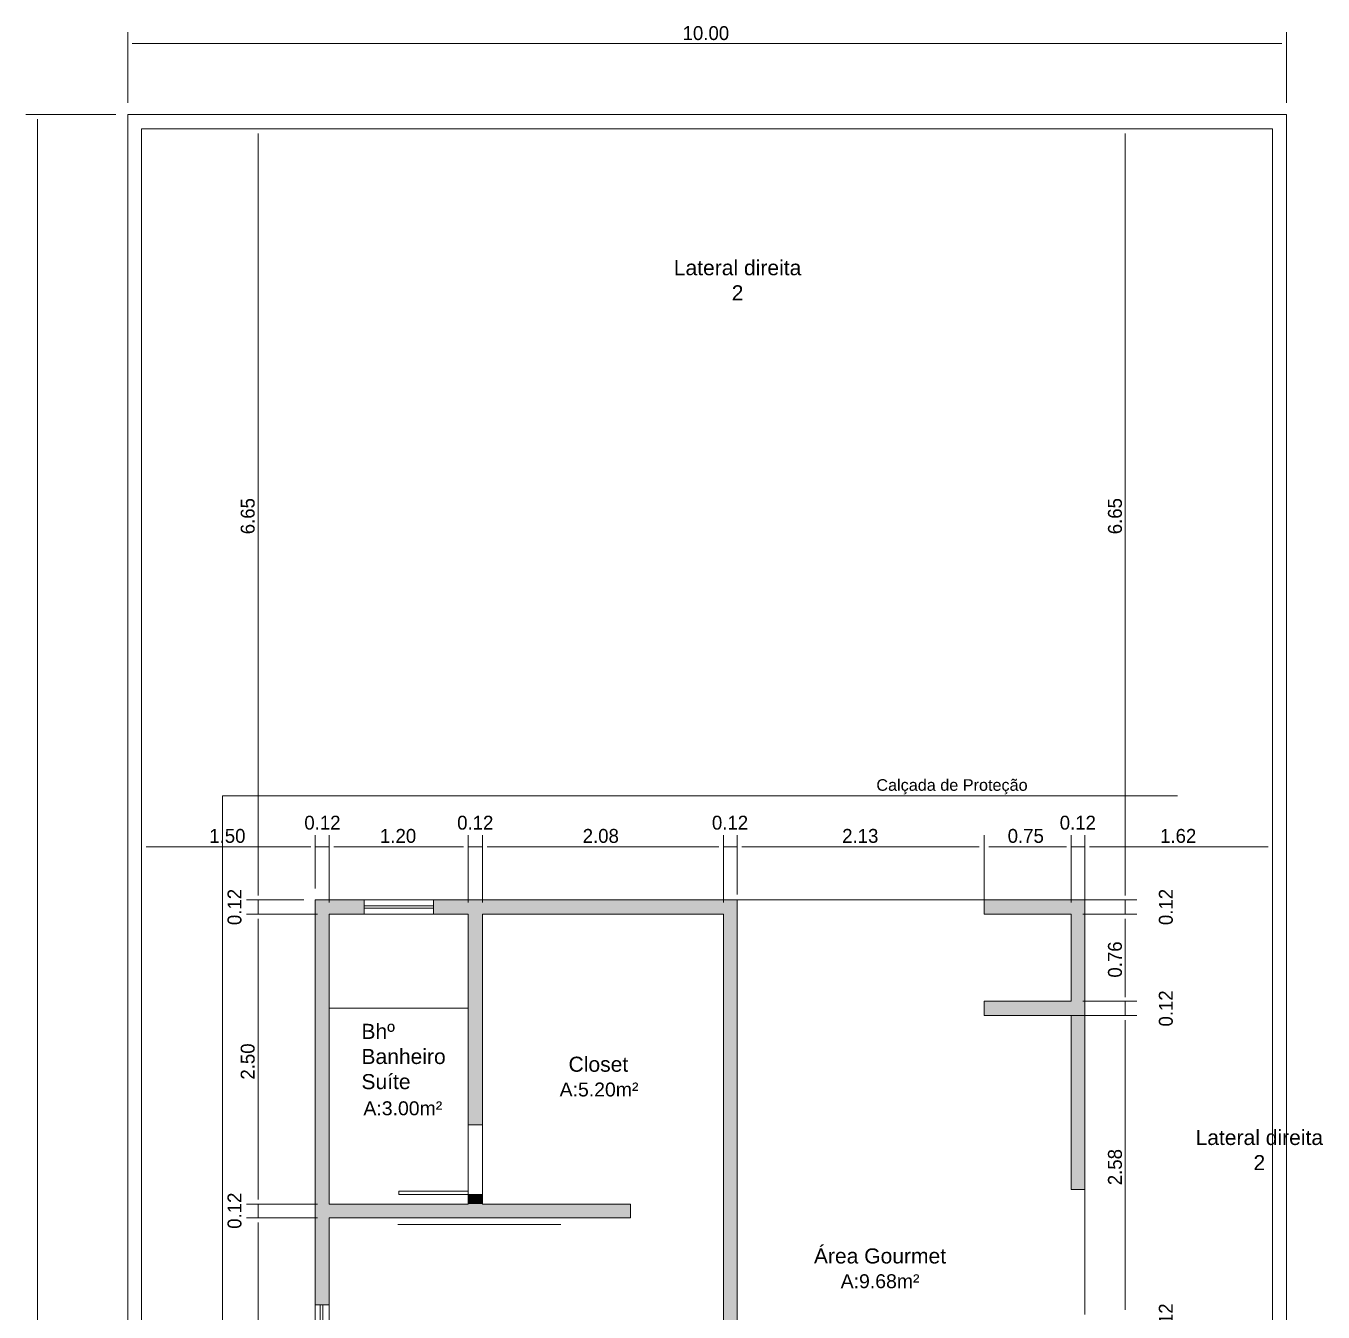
# Model space of a CAD drawing. Header units: millimetres. Extents: x 21 to 236, y 15 to 64.
# Drawn here: x 56.2 to 67.39, y 41.64 to 52.74 of the extents above; entities that cross this region are included whole.
import ezdxf

# ---------------------------------------------------------------- set-up
doc = ezdxf.new("R2010")
doc.units = ezdxf.units.MM
for name, color, linetype in [('PDF_Calçada', 210, 'Continuous'), ('PDF_Cota', 90, 'Continuous'), ('PDF_Desnível', 7, 'Continuous'), ('PDF_Enchimento de Parede', 8, 'Continuous'), ('PDF_Esquadria', 7, 'Continuous'), ('PDF_Parede', 7, 'Continuous'), ('PDF_Soleira', 7, 'Continuous'), ('PDF_Terreno', 7, 'Continuous'), ('PDF_Text', 70, 'Continuous')]:
    doc.layers.add(name, color=color, linetype=linetype)
doc.styles.add('PDF Arial', font='arial.ttf')
doc.styles.add('PDF Comic Sans MS', font='comic.ttf')

msp = doc.modelspace()

# ---------------------------------------------------------------- linework, layer by layer
at = {"layer": 'PDF_Calçada', "lineweight": 0}
msp.add_lwpolyline([(57.197, 33.615), (57.895, 33.615), (57.895, 46.093)], dxfattribs=at)
at = {"layer": 'PDF_Cota', "lineweight": 0}
for points in [[(57.079, 52.071), (57.079, 52.683)], [(67.078, 52.071), (67.078, 52.683)], [(57.116, 52.583), (67.037, 52.583)], [(56.975, 51.971), (56.2, 51.971)], [(56.3, 51.93), (56.3, 27.002)], [(58.108, 51.849), (58.104, 51.849)], [(65.718, 51.849), (65.587, 51.849)], [(58.203, 51.808), (58.203, 45.232), (58.203, 45.272)], [(65.686, 51.808), (65.686, 45.232), (65.686, 45.272)], [(66.135, 46.093), (57.895, 46.093)], [(57.197, 45.612), (57.197, 45.753)], [(66.955, 45.408), (66.955, 45.753)], [(57.238, 45.653), (58.657, 45.653), (58.616, 45.653)], [(58.697, 45.653), (58.815, 45.653)], [(59.939, 45.653), (59.976, 45.653), (58.856, 45.653), (58.897, 45.653)], [(60.016, 45.653), (60.139, 45.653)], [(62.137, 45.653), (62.178, 45.653), (60.179, 45.653), (60.216, 45.653)], [(62.219, 45.653), (62.337, 45.653)], [(64.426, 45.653), (62.378, 45.653), (62.419, 45.653)], [(64.508, 45.653), (65.179, 45.653), (65.138, 45.653)], [(65.22, 45.653), (65.337, 45.653)], [(66.919, 45.653), (65.378, 45.653), (65.419, 45.653)], [(58.203, 45.195), (58.203, 45.073)], [(65.686, 45.073), (65.686, 45.195)], [(58.203, 42.653), (58.203, 42.612), (58.203, 45.032), (58.203, 44.996)], [(65.686, 44.996), (65.686, 45.032), (65.686, 44.357), (65.686, 44.398)], [(65.686, 44.198), (65.686, 44.321)], [(65.686, 44.117), (65.686, 44.157), (65.686, 41.66), (65.686, 41.696)], [(58.203, 42.571), (58.203, 42.453)], [(58.203, 39.734), (58.203, 39.693), (58.203, 42.412), (58.203, 42.372)]]:
    msp.add_lwpolyline(points, dxfattribs=at)
for points in [[(58.697, 45.753), (58.697, 45.295)], [(58.815, 45.753), (58.815, 45.173)], [(60.016, 45.753), (60.016, 45.173)], [(60.139, 45.753), (60.139, 45.173)], [(62.219, 45.753), (62.219, 45.173)], [(62.337, 45.753), (62.337, 45.241)], [(64.467, 45.753), (64.467, 45.173)], [(65.22, 45.753), (65.22, 45.173)], [(65.337, 45.753), (65.337, 45.173)], [(58.104, 45.195), (58.598, 45.195)], [(65.786, 45.195), (65.319, 45.195)], [(58.104, 45.073), (58.716, 45.073)], [(65.786, 45.073), (65.319, 45.073)], [(65.786, 44.321), (65.319, 44.321)], [(65.786, 44.198), (65.319, 44.198)], [(58.104, 42.571), (58.716, 42.571)], [(58.104, 42.453), (58.716, 42.453)]]:
    msp.add_lwpolyline(points, close=True, dxfattribs=at)
at = {"layer": 'PDF_Desnível', "lineweight": 9}
for points in [[(62.337, 45.195), (64.467, 45.195)], [(58.815, 44.262), (60.016, 44.262)], [(65.337, 41.619), (65.337, 42.698)]]:
    msp.add_lwpolyline(points, dxfattribs=at)
at = {"layer": 'PDF_Enchimento de Parede', "transparency": 33554559}
for points in [[(59.119, 45.195), (58.697, 45.195), (59.119, 45.073)], [(58.697, 45.195), (59.119, 45.073), (58.697, 45.073)], [(62.337, 45.195), (59.717, 45.195), (62.337, 45.073)], [(59.717, 45.195), (62.337, 45.073), (59.717, 45.073)], [(65.337, 45.195), (64.467, 45.195), (65.337, 45.073)], [(64.467, 45.195), (65.337, 45.073), (64.467, 45.073)], [(58.815, 45.073), (58.697, 45.073), (58.815, 42.571)], [(58.697, 45.073), (58.815, 42.571), (58.697, 42.571)], [(60.139, 45.073), (60.016, 45.073), (60.139, 43.255)], [(60.016, 45.073), (60.139, 43.255), (60.016, 43.255)], [(62.337, 45.073), (62.219, 45.073), (62.337, 39.652)], [(62.219, 45.073), (62.337, 39.652), (62.219, 39.652)], [(65.337, 45.073), (65.22, 45.073), (65.337, 44.321)], [(65.22, 45.073), (65.337, 44.321), (65.22, 44.321)], [(65.337, 44.321), (64.467, 44.321), (65.337, 44.198)], [(64.467, 44.321), (65.337, 44.198), (64.467, 44.198)], [(65.337, 44.198), (65.22, 44.198), (65.337, 42.698)], [(65.22, 44.198), (65.337, 42.698), (65.22, 42.698)], [(60.139, 42.653), (60.016, 42.653), (60.139, 42.571)], [(60.016, 42.653), (60.139, 42.571), (60.016, 42.571)], [(61.417, 42.571), (58.697, 42.571), (61.417, 42.453)], [(58.697, 42.571), (61.417, 42.453), (58.697, 42.453)], [(58.815, 42.453), (58.697, 42.453), (58.815, 41.701)], [(58.697, 42.453), (58.815, 41.701), (58.697, 41.701)]]:
    msp.add_solid(points, dxfattribs=at)
at = {"layer": 'PDF_Esquadria', "lineweight": 9}
for points in [[(59.119, 45.195), (59.717, 45.195)], [(59.119, 45.073), (59.717, 45.073)], [(59.409, 42.394), (60.814, 42.394)], [(58.697, 41.701), (58.697, 40.3)], [(58.815, 41.701), (58.815, 40.3)]]:
    msp.add_lwpolyline(points, dxfattribs=at)
for points in [[(59.418, 42.653), (60.016, 42.653), (60.016, 42.684), (59.418, 42.684)], [(58.738, 41.701), (58.761, 41.701), (58.761, 41.053), (58.738, 41.053)]]:
    msp.add_lwpolyline(points, close=True, dxfattribs=at)
at = {"layer": 'PDF_Parede', "lineweight": 20}
for points in [[(61.417, 42.453), (61.417, 42.571), (60.139, 42.571), (60.139, 42.653), (60.016, 42.653), (60.016, 42.571), (58.815, 42.571), (58.815, 45.073), (59.119, 45.073), (59.119, 45.195), (58.697, 45.195), (58.697, 41.701), (58.815, 41.701), (58.815, 42.453)], [(60.016, 43.255), (60.016, 45.073), (59.717, 45.073), (59.717, 45.195), (60.139, 45.195), (62.337, 45.195), (62.337, 37.241), (62.219, 37.241), (62.219, 39.534), (62.137, 39.534), (62.137, 39.652), (62.219, 39.652), (62.219, 45.073), (60.139, 45.073), (60.139, 43.255)], [(65.337, 45.195), (64.467, 45.195), (64.467, 45.073), (65.22, 45.073), (65.22, 44.321), (64.467, 44.321), (64.467, 44.198), (65.337, 44.198), (65.337, 42.698), (65.22, 42.698), (65.22, 44.198), (65.337, 44.198)]]:
    msp.add_lwpolyline(points, close=True, dxfattribs=at)
at = {"layer": 'PDF_Parede', "lineweight": 9}
msp.add_lwpolyline([(59.717, 45.123), (59.717, 45.145), (59.119, 45.145), (59.119, 45.123)], close=True, dxfattribs=at)
at = {"layer": 'PDF_Soleira', "lineweight": 0}
msp.add_lwpolyline([(60.139, 42.653), (60.016, 42.653), (60.016, 43.255), (60.139, 43.255)], close=True, dxfattribs=at)
at = {"layer": 'PDF_Terreno', "lineweight": 9}
msp.add_lwpolyline([(57.197, 32.822), (57.197, 51.849), (66.955, 51.849), (66.955, 35.097), (66.955, 26.961), (67.078, 26.961), (67.078, 51.971), (57.079, 51.971), (57.079, 26.961), (57.197, 26.961), (57.197, 32.704)], dxfattribs=at)

# ---------------------------------------------------------------- texts
at = {"layer": 'PDF_Text', "attachment_point": 7}
for s, insert, char_height, style in [('10.00', (61.866, 52.612), 0.12, 'PDF Comic Sans MS'), ('\\pxqc;Lateral direita\\P2', (61.79, 50.368), 0.13003, 'PDF Arial'), ('Calçada de Proteção', (63.538, 46.106), 0.10003, 'PDF Arial'), ('0.12', (58.602, 45.8), 0.12, 'PDF Comic Sans MS'), ('0.12', (59.921, 45.8), 0.12, 'PDF Comic Sans MS'), ('0.12', (62.119, 45.8), 0.12, 'PDF Comic Sans MS'), ('0.12', (65.12, 45.8), 0.12, 'PDF Comic Sans MS'), ('1.50', (57.782, 45.686), 0.12, 'PDF Comic Sans MS'), ('1.20', (59.255, 45.686), 0.12, 'PDF Comic Sans MS'), ('2.08', (61.004, 45.686), 0.12, 'PDF Comic Sans MS'), ('2.13', (63.243, 45.686), 0.12, 'PDF Comic Sans MS'), ('0.75', (64.671, 45.686), 0.12, 'PDF Comic Sans MS'), ('1.62', (65.986, 45.686), 0.12, 'PDF Comic Sans MS'), ('Bhº\\PBanheiro \\PSuíte', (59.095, 43.561), 0.13, 'PDF Arial'), ('Closet', (60.882, 43.711), 0.13, 'PDF Arial'), ('A:5.20m²', (60.805, 43.498), 0.12, 'PDF Arial'), ('A:3.00m²', (59.112, 43.336), 0.12, 'PDF Arial'), ('\\pxqc;Lateral direita\\P2', (66.292, 42.864), 0.13003, 'PDF Arial'), ('Área Gourmet', (62.999, 42.057), 0.13003, 'PDF Arial'), ('A:9.68m²', (63.23, 41.844), 0.12, 'PDF Arial')]:
    msp.add_mtext(s, dxfattribs=dict(at, insert=insert, char_height=char_height, style=style))
at = {"layer": 'PDF_Text', "char_height": 0.12, "attachment_point": 7, "rotation": 90, "style": 'PDF Comic Sans MS'}
for s, insert in [('6.65', (58.175, 48.35)), ('6.65', (65.658, 48.35)), ('0.12', (58.061, 44.978)), ('0.12', (66.097, 44.978)), ('0.76', (65.658, 44.525)), ('0.12', (66.097, 44.103)), ('2.50', (58.175, 43.645)), ('2.58', (65.658, 42.734)), ('0.12', (58.061, 42.358)), ('0.12', (66.097, 41.402))]:
    msp.add_mtext(s, dxfattribs=dict(at, insert=insert))

doc.saveas('drawing.dxf')
